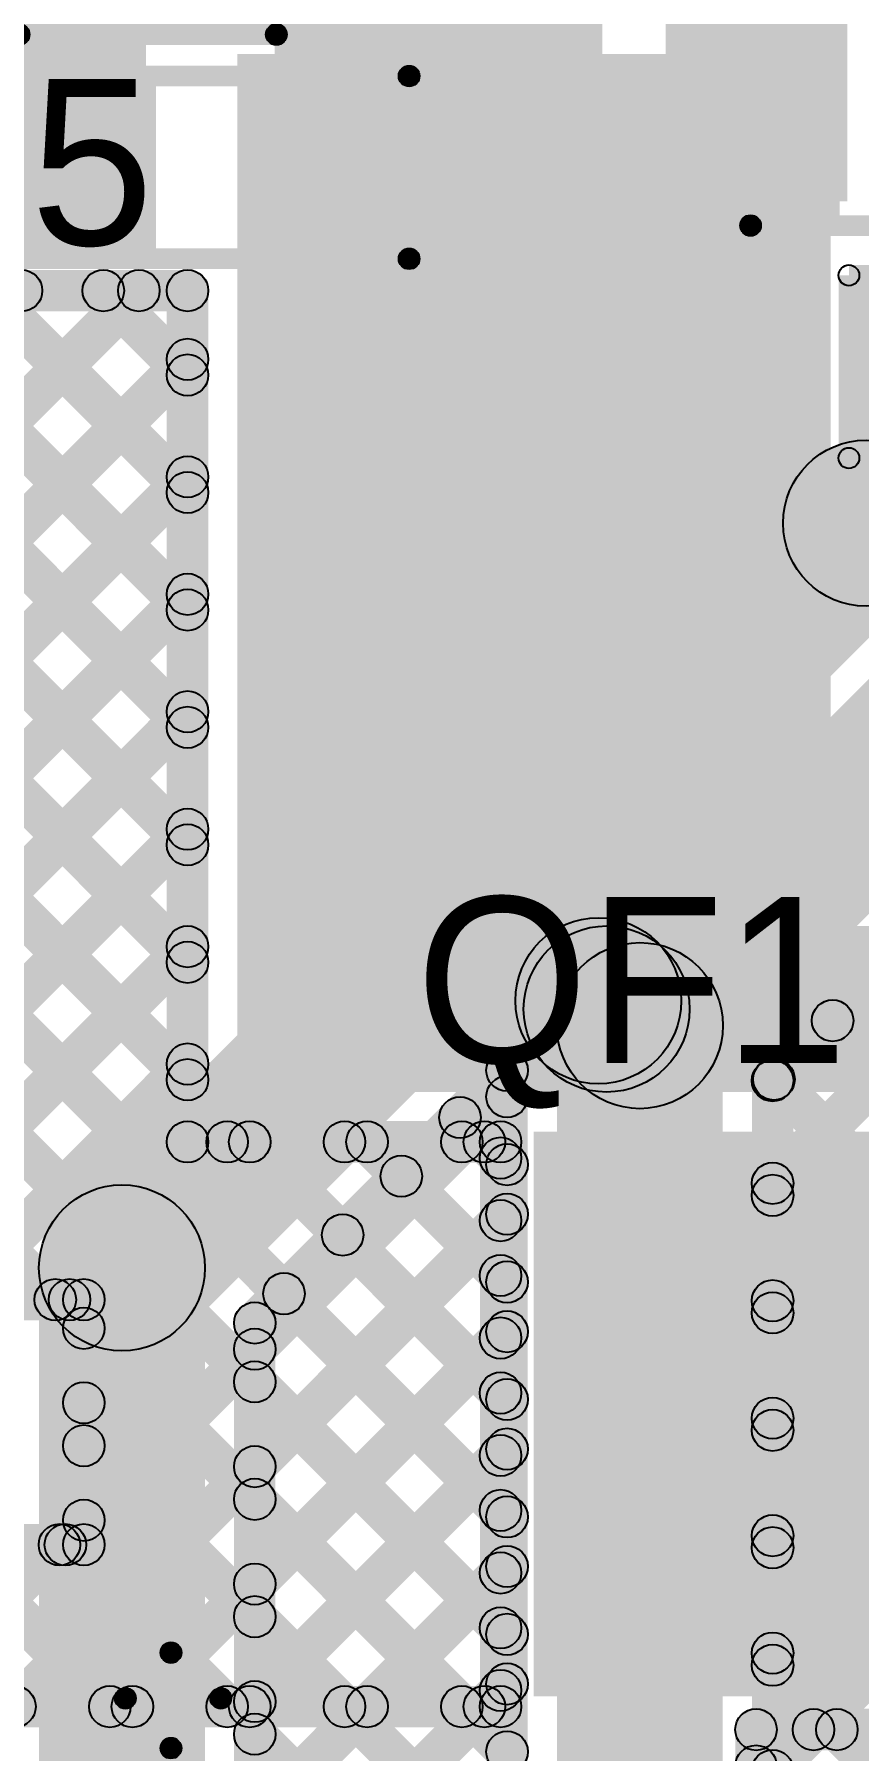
# Model space of a CAD drawing. Header units: millimetres. Extents: x -0.08 to 3.07, y -0.08 to 2.73.
# Drawn here: x 0.7891 to 0.9878, y 0.7334 to 1.1467 of the extents above; entities that cross this region are included whole.
import ezdxf

# ---------------------------------------------------------------- set-up
doc = ezdxf.new("R2010")
doc.units = ezdxf.units.MM
doc.header["$MEASUREMENT"] = 0
for name, color, linetype in [('BottomLayer', 5, 'Continuous'), ('BottomPaste', 16, 'Continuous'), ('BottomSolder', 6, 'Continuous'), ('TopLayer', 1, 'Continuous'), ('TopOverlay', 2, 'Continuous'), ('TopPaste', 8, 'Continuous'), ('TopSolder', 216, 'Continuous'), ('ViaHoleLayer', 16, 'Continuous')]:
    doc.layers.add(name, color=color, linetype=linetype)

# ---------------------------------------------------------------- blocks, each defined once
blk = doc.blocks.new('NZT660A_36')
at = {"layer": 'TopLayer'}
blk.add_hatch(color=1, dxfattribs=at).paths.add_polyline_path([(-0.06398, 0.15748), (0.06398, 0.15748), (0.06398, 0.08268), (-0.06398, 0.08268)])
at = {"layer": 'TopPaste'}
blk.add_hatch(color=8, dxfattribs=at).paths.add_polyline_path([(-0.06398, 0.15748), (0.06398, 0.15748), (0.06398, 0.08268), (-0.06398, 0.08268)])
at = {"layer": 'TopSolder'}
blk.add_hatch(color=216, dxfattribs=at).paths.add_polyline_path([(-0.06798, 0.16148), (0.06798, 0.16148), (0.06798, 0.07868), (-0.06798, 0.07868)])
blk = doc.blocks.new('R__0402_44')
at = {"layer": 'TopLayer'}
for points in [[(-0.0275, -0.0125), (-0.0275, 0.0125), (-0.0095, 0.0125), (-0.0095, -0.0125)], [(0.0095, -0.0125), (0.0095, 0.0125), (0.0275, 0.0125), (0.0275, -0.0125)]]:
    blk.add_hatch(color=1, dxfattribs=at).paths.add_polyline_path(points)
at = {"layer": 'TopOverlay'}
h = blk.add_hatch(color=2, dxfattribs=at)
edge = h.paths.add_edge_path()
edge.add_arc((-0.031, 0.016), 0.0025, 0, 360)
h = blk.add_hatch(color=2, dxfattribs=at)
edge = h.paths.add_edge_path()
edge.add_arc((-0.031, 0.016), 0.0025, 0, 360)
for points in [[(0.031, 0.0185), (0.031, 0.0135), (-0.031, 0.0135), (-0.031, 0.0185)], [(-0.0335, 0.016), (-0.0285, 0.016), (-0.0285, -0.016), (-0.0335, -0.016)], [(0.0285, 0.016), (0.0335, 0.016), (0.0335, -0.016), (0.0285, -0.016)], [(0.031, -0.0135), (0.031, -0.0185), (-0.031, -0.0185), (-0.031, -0.0135)], [(0.032, -0.01694), (0.032, -0.01706), (-0.032, -0.01706), (-0.032, -0.01694)]]:
    blk.add_hatch(color=2, dxfattribs=at).paths.add_polyline_path(points)
h = blk.add_hatch(color=2, dxfattribs=at)
edge = h.paths.add_edge_path()
edge.add_arc((0.031, 0.016), 0.0025, 0, 360)
h = blk.add_hatch(color=2, dxfattribs=at)
edge = h.paths.add_edge_path()
edge.add_arc((0.031, 0.016), 0.0025, 0, 360)
h = blk.add_hatch(color=2, dxfattribs=at)
edge = h.paths.add_edge_path()
edge.add_arc((-0.031, -0.016), 0.0025, 0, 360)
h = blk.add_hatch(color=2, dxfattribs=at)
edge = h.paths.add_edge_path()
edge.add_arc((-0.031, -0.016), 0.0025, 0, 360)
h = blk.add_hatch(color=2, dxfattribs=at)
edge = h.paths.add_edge_path()
edge.add_arc((0.031, -0.016), 0.0025, 0, 360)
h = blk.add_hatch(color=2, dxfattribs=at)
edge = h.paths.add_edge_path()
edge.add_arc((0.031, -0.016), 0.0025, 0, 360)
h = blk.add_hatch(color=2, dxfattribs=at)
edge = h.paths.add_edge_path()
edge.add_arc((-0.032, -0.017), 0.0000635, 0, 360)
h = blk.add_hatch(color=2, dxfattribs=at)
edge = h.paths.add_edge_path()
edge.add_arc((0.032, -0.017), 0.0000635, 0, 360)
at = {"layer": 'TopPaste'}
for points in [[(-0.0275, -0.0125), (-0.0275, 0.0125), (-0.0095, 0.0125), (-0.0095, -0.0125)], [(0.0095, -0.0125), (0.0095, 0.0125), (0.0275, 0.0125), (0.0275, -0.0125)]]:
    blk.add_hatch(color=8, dxfattribs=at).paths.add_polyline_path(points)
at = {"layer": 'TopSolder'}
for points in [[(-0.0315, -0.0165), (-0.0315, 0.0165), (-0.0055, 0.0165), (-0.0055, -0.0165)], [(0.0055, -0.0165), (0.0055, 0.0165), (0.0315, 0.0165), (0.0315, -0.0165)]]:
    blk.add_hatch(color=216, dxfattribs=at).paths.add_polyline_path(points)
at = {"layer": 'TopOverlay'}
for centre, radius in [((-0.031, 0.016), 0.0025), ((-0.031, 0.016), 0.0025), ((0.031, 0.016), 0.0025), ((0.031, 0.016), 0.0025), ((-0.031, -0.016), 0.0025), ((-0.031, -0.016), 0.0025), ((0.031, -0.016), 0.0025), ((0.031, -0.016), 0.0025), ((-0.032, -0.017), 0.0000635), ((0.032, -0.017), 0.0000635)]:
    blk.add_circle(centre, radius, dxfattribs=at)
blk = doc.blocks.new('LM393DT_60')
at = {"layer": 'TopLayer'}
blk.add_hatch(color=1, dxfattribs=at).paths.add_polyline_path([(0.13681, 0.08681), (0.13681, 0.06319), (0.07579, 0.06319), (0.07579, 0.08681)])
at = {"layer": 'TopOverlay'}
blk.add_hatch(color=2, dxfattribs=at).paths.add_polyline_path([(0.08, 0.1015), (0.08, 0.0965), (-0.075, 0.0965), (-0.075, 0.1015)])
h = blk.add_hatch(color=2, dxfattribs=at)
edge = h.paths.add_edge_path()
edge.add_arc((0.08, 0.099), 0.0025, 0, 360)
at = {"layer": 'TopPaste'}
blk.add_hatch(color=8, dxfattribs=at).paths.add_polyline_path([(0.13681, 0.08681), (0.13681, 0.06319), (0.07579, 0.06319), (0.07579, 0.08681)])
at = {"layer": 'TopSolder'}
blk.add_hatch(color=216, dxfattribs=at).paths.add_polyline_path([(0.14081, 0.09081), (0.14081, 0.05919), (0.07179, 0.05919), (0.07179, 0.09081)])
at = {"layer": 'TopOverlay'}
blk.add_circle((0.08, 0.099), 0.0025, dxfattribs=at)
blk = doc.blocks.new('S______B______B_65')
at = {"layer": 'BottomLayer'}
for points in [[(-0.015, 0.0175), (-0.015, -0.0175), (-0.045, -0.0175), (-0.045, 0.0175)], [(0.045, 0.0175), (0.045, -0.0175), (0.015, -0.0175), (0.015, 0.0175)]]:
    blk.add_hatch(color=5, dxfattribs=at).paths.add_polyline_path(points)
at = {"layer": 'BottomPaste'}
for points in [[(-0.015, 0.0175), (-0.015, -0.0175), (-0.045, -0.0175), (-0.045, 0.0175)], [(0.045, 0.0175), (0.045, -0.0175), (0.015, -0.0175), (0.015, 0.0175)]]:
    blk.add_hatch(color=16, dxfattribs=at).paths.add_polyline_path(points)
at = {"layer": 'BottomSolder'}
for points in [[(-0.011, 0.0215), (-0.011, -0.0215), (-0.049, -0.0215), (-0.049, 0.0215)], [(0.049, 0.0215), (0.049, -0.0215), (0.011, -0.0215), (0.011, 0.0215)]]:
    blk.add_hatch(color=6, dxfattribs=at).paths.add_polyline_path(points)
blk = doc.blocks.new('S______B______69')
at = {"layer": 'TopLayer'}
for points in [[(-0.045, -0.0175), (-0.045, 0.0175), (-0.015, 0.0175), (-0.015, -0.0175)], [(0.015, -0.0175), (0.015, 0.0175), (0.045, 0.0175), (0.045, -0.0175)]]:
    blk.add_hatch(color=1, dxfattribs=at).paths.add_polyline_path(points)
at = {"layer": 'TopOverlay'}
h = blk.add_hatch(color=2, dxfattribs=at)
edge = h.paths.add_edge_path()
edge.add_arc((-0.05, 0.022), 0.0025, 0, 360)
h = blk.add_hatch(color=2, dxfattribs=at)
edge = h.paths.add_edge_path()
edge.add_arc((-0.05, 0.022), 0.0025, 0, 360)
for points in [[(-0.0475, -0.022), (-0.0525, -0.022), (-0.0525, 0.022), (-0.0475, 0.022)], [(-0.05, 0.0195), (-0.05, 0.0245), (0.05, 0.0245), (0.05, 0.0195)], [(0.0525, -0.022), (0.0475, -0.022), (0.0475, 0.022), (0.0525, 0.022)], [(-0.05, -0.0245), (-0.05, -0.0195), (0.05, -0.0195), (0.05, -0.0245)]]:
    blk.add_hatch(color=2, dxfattribs=at).paths.add_polyline_path(points)
h = blk.add_hatch(color=2, dxfattribs=at)
edge = h.paths.add_edge_path()
edge.add_arc((0.05, 0.022), 0.0025, 0, 360)
h = blk.add_hatch(color=2, dxfattribs=at)
edge = h.paths.add_edge_path()
edge.add_arc((0.05, 0.022), 0.0025, 0, 360)
h = blk.add_hatch(color=2, dxfattribs=at)
edge = h.paths.add_edge_path()
edge.add_arc((-0.05, -0.022), 0.0025, 0, 360)
h = blk.add_hatch(color=2, dxfattribs=at)
edge = h.paths.add_edge_path()
edge.add_arc((-0.05, -0.022), 0.0025, 0, 360)
h = blk.add_hatch(color=2, dxfattribs=at)
edge = h.paths.add_edge_path()
edge.add_arc((0.05, -0.022), 0.0025, 0, 360)
h = blk.add_hatch(color=2, dxfattribs=at)
edge = h.paths.add_edge_path()
edge.add_arc((0.05, -0.022), 0.0025, 0, 360)
at = {"layer": 'TopPaste'}
for points in [[(-0.045, -0.0175), (-0.045, 0.0175), (-0.015, 0.0175), (-0.015, -0.0175)], [(0.015, -0.0175), (0.015, 0.0175), (0.045, 0.0175), (0.045, -0.0175)]]:
    blk.add_hatch(color=8, dxfattribs=at).paths.add_polyline_path(points)
at = {"layer": 'TopSolder'}
for points in [[(-0.049, -0.0215), (-0.049, 0.0215), (-0.011, 0.0215), (-0.011, -0.0215)], [(0.011, -0.0215), (0.011, 0.0215), (0.049, 0.0215), (0.049, -0.0215)]]:
    blk.add_hatch(color=216, dxfattribs=at).paths.add_polyline_path(points)
at = {"layer": 'TopOverlay'}
for centre in [(-0.05, 0.022), (-0.05, 0.022), (0.05, 0.022), (0.05, 0.022), (-0.05, -0.022), (-0.05, -0.022), (0.05, -0.022), (0.05, -0.022)]:
    blk.add_circle(centre, 0.0025, dxfattribs=at)
blk = doc.blocks.new('S______B______71')
at = {"layer": 'TopLayer'}
for points in [[(-0.045, -0.0175), (-0.045, 0.0175), (-0.015, 0.0175), (-0.015, -0.0175)], [(0.015, -0.0175), (0.015, 0.0175), (0.045, 0.0175), (0.045, -0.0175)]]:
    blk.add_hatch(color=1, dxfattribs=at).paths.add_polyline_path(points)
at = {"layer": 'TopOverlay'}
h = blk.add_hatch(color=2, dxfattribs=at)
edge = h.paths.add_edge_path()
edge.add_arc((-0.05, 0.022), 0.0025, 0, 360)
h = blk.add_hatch(color=2, dxfattribs=at)
edge = h.paths.add_edge_path()
edge.add_arc((-0.05, 0.022), 0.0025, 0, 360)
for points in [[(-0.0525, 0.022), (-0.0475, 0.022), (-0.0475, -0.022), (-0.0525, -0.022)], [(0.05, 0.0245), (0.05, 0.0195), (-0.05, 0.0195), (-0.05, 0.0245)], [(0.0475, 0.022), (0.0525, 0.022), (0.0525, -0.022), (0.0475, -0.022)], [(0.05, -0.0195), (0.05, -0.0245), (-0.05, -0.0245), (-0.05, -0.0195)]]:
    blk.add_hatch(color=2, dxfattribs=at).paths.add_polyline_path(points)
h = blk.add_hatch(color=2, dxfattribs=at)
edge = h.paths.add_edge_path()
edge.add_arc((0.05, 0.022), 0.0025, 0, 360)
h = blk.add_hatch(color=2, dxfattribs=at)
edge = h.paths.add_edge_path()
edge.add_arc((0.05, 0.022), 0.0025, 0, 360)
h = blk.add_hatch(color=2, dxfattribs=at)
edge = h.paths.add_edge_path()
edge.add_arc((-0.05, -0.022), 0.0025, 0, 360)
h = blk.add_hatch(color=2, dxfattribs=at)
edge = h.paths.add_edge_path()
edge.add_arc((-0.05, -0.022), 0.0025, 0, 360)
h = blk.add_hatch(color=2, dxfattribs=at)
edge = h.paths.add_edge_path()
edge.add_arc((0.05, -0.022), 0.0025, 0, 360)
h = blk.add_hatch(color=2, dxfattribs=at)
edge = h.paths.add_edge_path()
edge.add_arc((0.05, -0.022), 0.0025, 0, 360)
at = {"layer": 'TopPaste'}
for points in [[(-0.045, -0.0175), (-0.045, 0.0175), (-0.015, 0.0175), (-0.015, -0.0175)], [(0.015, -0.0175), (0.015, 0.0175), (0.045, 0.0175), (0.045, -0.0175)]]:
    blk.add_hatch(color=8, dxfattribs=at).paths.add_polyline_path(points)
at = {"layer": 'TopSolder'}
for points in [[(-0.049, -0.0215), (-0.049, 0.0215), (-0.011, 0.0215), (-0.011, -0.0215)], [(0.011, -0.0215), (0.011, 0.0215), (0.049, 0.0215), (0.049, -0.0215)]]:
    blk.add_hatch(color=216, dxfattribs=at).paths.add_polyline_path(points)
at = {"layer": 'TopOverlay'}
for centre in [(-0.05, 0.022), (-0.05, 0.022), (0.05, 0.022), (0.05, 0.022), (-0.05, -0.022), (-0.05, -0.022), (0.05, -0.022), (0.05, -0.022)]:
    blk.add_circle(centre, 0.0025, dxfattribs=at)
blk = doc.blocks.new('TCP1A105M8R_109')
at = {"layer": 'TopLayer'}
for points in [[(-0.06, 0.03), (-0.02, 0.03), (-0.02, -0.03), (-0.06, -0.03)], [(0.02, 0.03), (0.06, 0.03), (0.06, -0.03), (0.02, -0.03)]]:
    blk.add_hatch(color=1, dxfattribs=at).paths.add_polyline_path(points)
at = {"layer": 'TopOverlay'}
h = blk.add_hatch(color=2, dxfattribs=at)
edge = h.paths.add_edge_path()
edge.add_arc((-0.066, 0.036), 0.0025, 0, 360)
h = blk.add_hatch(color=2, dxfattribs=at)
edge = h.paths.add_edge_path()
edge.add_arc((-0.066, 0.036), 0.0025, 0, 360)
for points in [[(-0.024, 0.0385), (-0.024, 0.0335), (-0.066, 0.0335), (-0.066, 0.0385)], [(0.066, 0.0385), (0.066, 0.0335), (0.024, 0.0335), (0.024, 0.0385)], [(-0.0635, -0.036), (-0.0685, -0.036), (-0.0685, 0.036), (-0.0635, 0.036)], [(0.0685, -0.036), (0.0635, -0.036), (0.0635, 0.036), (0.0685, 0.036)], [(-0.0825, -0.008), (-0.0875, -0.008), (-0.0875, 0.015), (-0.0825, 0.015)], [(-0.073, 0.0055), (-0.073, 0.0005), (-0.096, 0.0005), (-0.096, 0.0055)], [(-0.024, -0.0335), (-0.024, -0.0385), (-0.066, -0.0385), (-0.066, -0.0335)], [(0.066, -0.0335), (0.066, -0.0385), (0.024, -0.0385), (0.024, -0.0335)]]:
    blk.add_hatch(color=2, dxfattribs=at).paths.add_polyline_path(points)
h = blk.add_hatch(color=2, dxfattribs=at)
edge = h.paths.add_edge_path()
edge.add_arc((-0.024, 0.036), 0.0025, 0, 360)
h = blk.add_hatch(color=2, dxfattribs=at)
edge = h.paths.add_edge_path()
edge.add_arc((0.024, 0.036), 0.0025, 0, 360)
h = blk.add_hatch(color=2, dxfattribs=at)
edge = h.paths.add_edge_path()
edge.add_arc((0.066, 0.036), 0.0025, 0, 360)
h = blk.add_hatch(color=2, dxfattribs=at)
edge = h.paths.add_edge_path()
edge.add_arc((0.066, 0.036), 0.0025, 0, 360)
h = blk.add_hatch(color=2, dxfattribs=at)
edge = h.paths.add_edge_path()
edge.add_arc((-0.085, 0.015), 0.0025, 0, 360)
h = blk.add_hatch(color=2, dxfattribs=at)
edge = h.paths.add_edge_path()
edge.add_arc((-0.096, 0.003), 0.0025, 0, 360)
h = blk.add_hatch(color=2, dxfattribs=at)
edge = h.paths.add_edge_path()
edge.add_arc((-0.073, 0.003), 0.0025, 0, 360)
h = blk.add_hatch(color=2, dxfattribs=at)
edge = h.paths.add_edge_path()
edge.add_arc((-0.085, -0.008), 0.0025, 0, 360)
h = blk.add_hatch(color=2, dxfattribs=at)
edge = h.paths.add_edge_path()
edge.add_arc((-0.066, -0.036), 0.0025, 0, 360)
h = blk.add_hatch(color=2, dxfattribs=at)
edge = h.paths.add_edge_path()
edge.add_arc((-0.066, -0.036), 0.0025, 0, 360)
h = blk.add_hatch(color=2, dxfattribs=at)
edge = h.paths.add_edge_path()
edge.add_arc((-0.024, -0.036), 0.0025, 0, 360)
h = blk.add_hatch(color=2, dxfattribs=at)
edge = h.paths.add_edge_path()
edge.add_arc((0.024, -0.036), 0.0025, 0, 360)
h = blk.add_hatch(color=2, dxfattribs=at)
edge = h.paths.add_edge_path()
edge.add_arc((0.066, -0.036), 0.0025, 0, 360)
h = blk.add_hatch(color=2, dxfattribs=at)
edge = h.paths.add_edge_path()
edge.add_arc((0.066, -0.036), 0.0025, 0, 360)
at = {"layer": 'TopPaste'}
for points in [[(-0.06, 0.03), (-0.02, 0.03), (-0.02, -0.03), (-0.06, -0.03)], [(0.02, 0.03), (0.06, 0.03), (0.06, -0.03), (0.02, -0.03)]]:
    blk.add_hatch(color=8, dxfattribs=at).paths.add_polyline_path(points)
at = {"layer": 'TopSolder'}
for points in [[(-0.064, 0.034), (-0.016, 0.034), (-0.016, -0.034), (-0.064, -0.034)], [(0.016, 0.034), (0.064, 0.034), (0.064, -0.034), (0.016, -0.034)]]:
    blk.add_hatch(color=216, dxfattribs=at).paths.add_polyline_path(points)
at = {"layer": 'TopOverlay'}
for centre in [(-0.066, 0.036), (-0.066, 0.036), (-0.024, 0.036), (0.024, 0.036), (0.066, 0.036), (0.066, 0.036), (-0.085, 0.015), (-0.096, 0.003), (-0.073, 0.003), (-0.085, -0.008), (-0.066, -0.036), (-0.066, -0.036), (-0.024, -0.036), (0.024, -0.036), (0.066, -0.036), (0.066, -0.036)]:
    blk.add_circle(centre, 0.0025, dxfattribs=at)

msp = doc.modelspace()

# ---------------------------------------------------------------- hatches: boundary and pattern name
at = {"layer": 'BottomLayer'}
for points in [[(0.847, 1.05), (0.926, 1.05), (0.926, 1.238), (0.847, 1.238)], [(0.9412, 1.102), (0.9832, 1.102), (0.9832, 1.195), (0.9412, 1.195)], [(0.82433, 0.83551), (0.79605, 0.8638), (0.97539, 1.04314), (1.00367, 1.01486)], [(0.94914, 0.89386), (0.92086, 0.92214), (0.99486, 0.99614), (1.02314, 0.96786)], [(0.97054, 0.86649), (0.96346, 0.87357), (1.04343, 0.95354), (1.05051, 0.94646)], [(0.97054, 0.83821), (0.96346, 0.84528), (1.07172, 0.95354), (1.07879, 0.94646)], [(0.97054, 0.89121), (0.96346, 0.89828), (1.01872, 0.95354), (1.02579, 0.94646)], [(0.97054, 0.72507), (0.96346, 0.73214), (1.18486, 0.95354), (1.19193, 0.94646)], [(0.97054, 0.78164), (0.96346, 0.78871), (1.12829, 0.95354), (1.13536, 0.94646)], [(0.97054, 0.80993), (0.96346, 0.817), (1.1, 0.95354), (1.10707, 0.94646)], [(0.97054, 0.75336), (0.96346, 0.76043), (1.15657, 0.95354), (1.16364, 0.94646)], [(0.97793, 0.90568), (0.985, 0.91275), (1.22321, 0.67454), (1.21614, 0.66746)], [(0.955, 0.703), (0.915, 0.703), (0.915, 0.908), (0.955, 0.908)], [(0.84572, 0.83287), (0.83865, 0.83994), (0.89946, 0.90075), (0.90654, 0.89368)], [(0.908, 0.703), (0.898, 0.703), (0.898, 0.89721), (0.908, 0.89721)], [(0.96379, 0.89153), (0.97086, 0.89861), (1.19493, 0.67454), (1.18786, 0.66746)], [(0.84572, 0.82654), (0.83865, 0.83361), (0.89946, 0.89442), (0.90654, 0.88735)], [(0.972, 0.703), (0.962, 0.703), (0.962, 0.89475), (0.972, 0.89475)], [(0.88813, 0.88234), (0.8952, 0.88941), (0.90654, 0.87808), (0.89946, 0.87101)], [(0.87399, 0.8682), (0.88106, 0.87527), (0.90654, 0.84979), (0.89946, 0.84272)], [(0.96346, 0.86357), (0.97054, 0.87065), (1.16665, 0.67454), (1.15957, 0.66746)], [(0.84572, 0.79825), (0.83865, 0.80532), (0.89946, 0.86613), (0.90654, 0.85906)], [(0.85984, 0.85406), (0.86692, 0.86113), (0.90654, 0.82151), (0.89946, 0.81444)], [(0.83019, 0.60163), (0.79019, 0.60163), (0.79019, 0.84966), (0.83019, 0.84966)], [(0.8457, 0.83992), (0.85277, 0.84699), (0.90654, 0.79322), (0.89946, 0.78615)], [(0.96346, 0.83529), (0.97054, 0.84236), (1.13836, 0.67454), (1.13129, 0.66746)], [(0.84719, 0.72582), (0.83719, 0.72582), (0.83719, 0.8364), (0.84719, 0.8364)], [(0.84572, 0.76997), (0.83865, 0.77704), (0.89946, 0.83785), (0.90654, 0.83078)], [(0.83865, 0.81868), (0.84572, 0.82575), (0.90654, 0.76494), (0.89946, 0.75787)], [(0.96346, 0.80701), (0.97054, 0.81408), (1.11008, 0.67454), (1.10301, 0.66746)], [(0.84572, 0.74168), (0.83865, 0.74875), (0.89946, 0.80957), (0.90654, 0.80249)], [(0.83865, 0.7904), (0.84572, 0.79747), (0.90654, 0.73666), (0.89946, 0.72958)], [(0.96346, 0.77872), (0.97054, 0.78579), (1.08179, 0.67454), (1.07472, 0.66746)], [(0.85542, 0.7231), (0.84835, 0.73017), (0.89946, 0.78128), (0.90654, 0.77421)], [(0.83865, 0.76211), (0.84572, 0.76918), (0.90654, 0.70837), (0.89946, 0.7013)], [(0.96346, 0.75044), (0.97054, 0.75751), (1.05351, 0.67454), (1.04644, 0.66746)], [(0.87271, 0.7121), (0.86564, 0.71918), (0.89946, 0.753), (0.90654, 0.74593)], [(0.83865, 0.73383), (0.84572, 0.7409), (0.85663, 0.72999), (0.84956, 0.72292)]]:
    msp.add_hatch(color=5, dxfattribs=at).paths.add_polyline_path(points)
h = msp.add_hatch(color=5, dxfattribs=at)
edge = h.paths.add_edge_path()
edge.add_arc((0.87, 1.091), 0.01181, 0, 360)
h = msp.add_hatch(color=5, dxfattribs=at)
edge = h.paths.add_edge_path()
edge.add_arc((0.898, 1.091), 0.01181, 0, 360)
h = msp.add_hatch(color=5, dxfattribs=at)
edge = h.paths.add_edge_path()
edge.add_arc((0.98953, 1.029), 0.02, 0, 360)
h = msp.add_hatch(color=5, dxfattribs=at)
edge = h.paths.add_edge_path()
edge.add_arc((0.98953, 1.029), 0.02, 0, 360)
h = msp.add_hatch(color=5, dxfattribs=at)
edge = h.paths.add_edge_path()
edge.add_arc((0.935, 0.908), 0.02, 0, 360)
h = msp.add_hatch(color=5, dxfattribs=at)
edge = h.paths.add_edge_path()
edge.add_arc((0.935, 0.908), 0.02, 0, 360)
h = msp.add_hatch(color=5, dxfattribs=at)
edge = h.paths.add_edge_path()
edge.add_arc((0.98147, 0.90921), 0.005, 0, 360)
h = msp.add_hatch(color=5, dxfattribs=at)
edge = h.paths.add_edge_path()
edge.add_arc((0.903, 0.89721), 0.005, 0, 360)
h = msp.add_hatch(color=5, dxfattribs=at)
edge = h.paths.add_edge_path()
edge.add_arc((0.903, 0.89721), 0.005, 0, 360)
h = msp.add_hatch(color=5, dxfattribs=at)
edge = h.paths.add_edge_path()
edge.add_arc((0.967, 0.89475), 0.005, 0, 360)
h = msp.add_hatch(color=5, dxfattribs=at)
edge = h.paths.add_edge_path()
edge.add_arc((0.967, 0.89475), 0.005, 0, 360)
h = msp.add_hatch(color=5, dxfattribs=at)
edge = h.paths.add_edge_path()
edge.add_arc((0.96732, 0.89507), 0.005, 0, 360)
h = msp.add_hatch(color=5, dxfattribs=at)
edge = h.paths.add_edge_path()
edge.add_arc((0.903, 0.89088), 0.005, 0, 360)
h = msp.add_hatch(color=5, dxfattribs=at)
edge = h.paths.add_edge_path()
edge.add_arc((0.89166, 0.88588), 0.005, 0, 360)
h = msp.add_hatch(color=5, dxfattribs=at)
edge = h.paths.add_edge_path()
edge.add_arc((0.87752, 0.87174), 0.005, 0, 360)
h = msp.add_hatch(color=5, dxfattribs=at)
edge = h.paths.add_edge_path()
edge.add_arc((0.903, 0.87454), 0.005, 0, 360)
h = msp.add_hatch(color=5, dxfattribs=at)
edge = h.paths.add_edge_path()
edge.add_arc((0.967, 0.87003), 0.005, 0, 360)
h = msp.add_hatch(color=5, dxfattribs=at)
edge = h.paths.add_edge_path()
edge.add_arc((0.81019, 0.84966), 0.02, 0, 360)
h = msp.add_hatch(color=5, dxfattribs=at)
edge = h.paths.add_edge_path()
edge.add_arc((0.81019, 0.84966), 0.02, 0, 360)
h = msp.add_hatch(color=5, dxfattribs=at)
edge = h.paths.add_edge_path()
edge.add_arc((0.967, 0.86711), 0.005, 0, 360)
h = msp.add_hatch(color=5, dxfattribs=at)
edge = h.paths.add_edge_path()
edge.add_arc((0.903, 0.8626), 0.005, 0, 360)
h = msp.add_hatch(color=5, dxfattribs=at)
edge = h.paths.add_edge_path()
edge.add_arc((0.86338, 0.85759), 0.005, 0, 360)
h = msp.add_hatch(color=5, dxfattribs=at)
edge = h.paths.add_edge_path()
edge.add_arc((0.84924, 0.84345), 0.005, 0, 360)
h = msp.add_hatch(color=5, dxfattribs=at)
edge = h.paths.add_edge_path()
edge.add_arc((0.903, 0.84626), 0.005, 0, 360)
h = msp.add_hatch(color=5, dxfattribs=at)
edge = h.paths.add_edge_path()
edge.add_arc((0.967, 0.84175), 0.005, 0, 360)
h = msp.add_hatch(color=5, dxfattribs=at)
edge = h.paths.add_edge_path()
edge.add_arc((0.967, 0.83883), 0.005, 0, 360)
h = msp.add_hatch(color=5, dxfattribs=at)
edge = h.paths.add_edge_path()
edge.add_arc((0.84219, 0.8364), 0.005, 0, 360)
h = msp.add_hatch(color=5, dxfattribs=at)
edge = h.paths.add_edge_path()
edge.add_arc((0.84219, 0.8364), 0.005, 0, 360)
h = msp.add_hatch(color=5, dxfattribs=at)
edge = h.paths.add_edge_path()
edge.add_arc((0.903, 0.83431), 0.005, 0, 360)
h = msp.add_hatch(color=5, dxfattribs=at)
edge = h.paths.add_edge_path()
edge.add_arc((0.84219, 0.83007), 0.005, 0, 360)
h = msp.add_hatch(color=5, dxfattribs=at)
edge = h.paths.add_edge_path()
edge.add_arc((0.84219, 0.82222), 0.005, 0, 360)
h = msp.add_hatch(color=5, dxfattribs=at)
edge = h.paths.add_edge_path()
edge.add_arc((0.903, 0.81797), 0.005, 0, 360)
h = msp.add_hatch(color=5, dxfattribs=at)
edge = h.paths.add_edge_path()
edge.add_arc((0.967, 0.81346), 0.005, 0, 360)
h = msp.add_hatch(color=5, dxfattribs=at)
edge = h.paths.add_edge_path()
edge.add_arc((0.967, 0.81054), 0.005, 0, 360)
h = msp.add_hatch(color=5, dxfattribs=at)
edge = h.paths.add_edge_path()
edge.add_arc((0.903, 0.80603), 0.005, 0, 360)
h = msp.add_hatch(color=5, dxfattribs=at)
edge = h.paths.add_edge_path()
edge.add_arc((0.84219, 0.80179), 0.005, 0, 360)
h = msp.add_hatch(color=5, dxfattribs=at)
edge = h.paths.add_edge_path()
edge.add_arc((0.84219, 0.79393), 0.005, 0, 360)
h = msp.add_hatch(color=5, dxfattribs=at)
edge = h.paths.add_edge_path()
edge.add_arc((0.903, 0.78969), 0.005, 0, 360)
h = msp.add_hatch(color=5, dxfattribs=at)
edge = h.paths.add_edge_path()
edge.add_arc((0.967, 0.78518), 0.005, 0, 360)
h = msp.add_hatch(color=5, dxfattribs=at)
edge = h.paths.add_edge_path()
edge.add_arc((0.967, 0.78226), 0.005, 0, 360)
h = msp.add_hatch(color=5, dxfattribs=at)
edge = h.paths.add_edge_path()
edge.add_arc((0.903, 0.77775), 0.005, 0, 360)
h = msp.add_hatch(color=5, dxfattribs=at)
edge = h.paths.add_edge_path()
edge.add_arc((0.84219, 0.7735), 0.005, 0, 360)
h = msp.add_hatch(color=5, dxfattribs=at)
edge = h.paths.add_edge_path()
edge.add_arc((0.84219, 0.76565), 0.005, 0, 360)
h = msp.add_hatch(color=5, dxfattribs=at)
edge = h.paths.add_edge_path()
edge.add_arc((0.903, 0.7614), 0.005, 0, 360)
h = msp.add_hatch(color=5, dxfattribs=at)
edge = h.paths.add_edge_path()
edge.add_arc((0.967, 0.75689), 0.005, 0, 360)
h = msp.add_hatch(color=5, dxfattribs=at)
edge = h.paths.add_edge_path()
edge.add_arc((0.967, 0.75397), 0.005, 0, 360)
h = msp.add_hatch(color=5, dxfattribs=at)
edge = h.paths.add_edge_path()
edge.add_arc((0.903, 0.74946), 0.005, 0, 360)
h = msp.add_hatch(color=5, dxfattribs=at)
edge = h.paths.add_edge_path()
edge.add_arc((0.84219, 0.74522), 0.005, 0, 360)
h = msp.add_hatch(color=5, dxfattribs=at)
edge = h.paths.add_edge_path()
edge.add_arc((0.84219, 0.73736), 0.005, 0, 360)
h = msp.add_hatch(color=5, dxfattribs=at)
edge = h.paths.add_edge_path()
edge.add_arc((0.903, 0.73312), 0.005, 0, 360)
h = msp.add_hatch(color=5, dxfattribs=at)
edge = h.paths.add_edge_path()
edge.add_arc((0.967, 0.72861), 0.005, 0, 360)
at = {"layer": 'TopLayer'}
for points in [[(0.776, 1.097), (0.816, 1.097), (0.816, 1.178), (0.776, 1.178)], [(0.838, 0.892), (0.981, 0.892), (0.981, 1.142), (0.838, 1.142)], [(0.69668, 1.13036), (0.70375, 1.13743), (0.82954, 1.01165), (0.82246, 1.00457)], [(0.69668, 1.10208), (0.70375, 1.10915), (0.82954, 0.98336), (0.82246, 0.97629)], [(0.70375, 0.9674), (0.69668, 0.97447), (0.81074, 1.08854), (0.81781, 1.08146)], [(0.70375, 0.99569), (0.69668, 1.00276), (0.78245, 1.08854), (0.78953, 1.08146)], [(0.764, 1.08), (0.764, 1.09), (0.826, 1.09), (0.826, 1.08)], [(0.77386, 1.08146), (0.78093, 1.08854), (0.82954, 1.03993), (0.82246, 1.03286)], [(0.80214, 1.08146), (0.80921, 1.08854), (0.82954, 1.06821), (0.82246, 1.06114)], [(0.831, 0.88), (0.821, 0.88), (0.821, 1.085), (0.831, 1.085)], [(0.69668, 1.07379), (0.70375, 1.08086), (0.82954, 0.95508), (0.82246, 0.94801)], [(0.70375, 0.93912), (0.69668, 0.94619), (0.82246, 1.07198), (0.82954, 1.06491)], [(0.69668, 1.04551), (0.70375, 1.05258), (0.82954, 0.92679), (0.82246, 0.91972)], [(0.59161, 0.7987), (0.58454, 0.80577), (0.82246, 1.04369), (0.82954, 1.03662)], [(0.69668, 1.01722), (0.70375, 1.0243), (0.82954, 0.89851), (0.82246, 0.89144)], [(0.60576, 0.78456), (0.59869, 0.79163), (0.82246, 1.01541), (0.82954, 1.00834)], [(0.60576, 0.78456), (0.59869, 0.79163), (0.82246, 1.01541), (0.82954, 1.00834)], [(0.69668, 0.98894), (0.70375, 0.99601), (0.90498, 0.79478), (0.89791, 0.78771)], [(0.68795, 0.83846), (0.68088, 0.84554), (0.82246, 0.98712), (0.82954, 0.98005)], [(0.69668, 0.96066), (0.70375, 0.96773), (0.90498, 0.7665), (0.89791, 0.75943)], [(0.71623, 0.83846), (0.70916, 0.84554), (0.82246, 0.95884), (0.82954, 0.95177)], [(0.69655, 0.9325), (0.70362, 0.93957), (0.79766, 0.84554), (0.79058, 0.83846)], [(0.74452, 0.83846), (0.73744, 0.84554), (0.82246, 0.93056), (0.82954, 0.92348)], [(0.927, 0.892), (0.927, 0.932), (1.07257, 0.932), (1.07257, 0.892)], [(0.91086, 0.89986), (0.93914, 0.92814), (0.94114, 0.92614), (0.91286, 0.89786)], [(0.7728, 0.83846), (0.76573, 0.84554), (0.82246, 0.90227), (0.82954, 0.8952)], [(0.826, 0.875), (0.826, 0.885), (0.90144, 0.885), (0.90144, 0.875)], [(0.80108, 0.83846), (0.79401, 0.84554), (0.83201, 0.88354), (0.83908, 0.87646)], [(0.80454, 0.78535), (0.79746, 0.79242), (0.88858, 0.88354), (0.89565, 0.87646)], [(0.80454, 0.81363), (0.79746, 0.8207), (0.8603, 0.88354), (0.86737, 0.87646)], [(0.83744, 0.87646), (0.84451, 0.88354), (0.90498, 0.82307), (0.89791, 0.816)], [(0.86572, 0.87646), (0.87279, 0.88354), (0.90498, 0.85135), (0.89791, 0.84428)], [(0.89401, 0.87646), (0.90108, 0.88354), (0.90498, 0.87964), (0.89791, 0.87256)], [(0.90644, 0.744), (0.89644, 0.744), (0.89644, 0.88), (0.90644, 0.88)], [(0.78794, 0.74046), (0.78087, 0.74754), (0.89791, 0.86458), (0.90498, 0.8575)], [(0.662, 0.837), (0.662, 0.847), (0.801, 0.847), (0.801, 0.837)], [(0.79058, 0.83846), (0.79766, 0.84554), (0.80454, 0.83866), (0.79746, 0.83158)], [(0.806, 0.783), (0.796, 0.783), (0.796, 0.842), (0.806, 0.842)], [(0.79746, 0.83158), (0.80454, 0.83866), (0.89566, 0.74754), (0.88858, 0.74046)], [(0.81622, 0.74046), (0.80915, 0.74754), (0.89791, 0.83629), (0.90498, 0.82922)], [(0.79746, 0.8033), (0.80454, 0.81037), (0.86737, 0.74754), (0.8603, 0.74046)], [(0.84451, 0.74046), (0.83743, 0.74754), (0.89791, 0.80801), (0.90498, 0.80094)], [(0.79865, 0.77946), (0.79158, 0.78654), (0.79746, 0.79242), (0.80454, 0.78535)], [(0.76054, 0.74135), (0.75346, 0.74842), (0.79158, 0.78654), (0.79865, 0.77946)], [(0.757, 0.778), (0.757, 0.788), (0.801, 0.788), (0.801, 0.778)], [(0.76473, 0.77946), (0.7718, 0.78654), (0.8108, 0.74754), (0.80373, 0.74046)], [(0.79302, 0.77946), (0.80009, 0.78654), (0.83909, 0.74754), (0.83202, 0.74046)], [(0.87279, 0.74046), (0.86572, 0.74754), (0.89791, 0.77972), (0.90498, 0.77265)], [(0.757, 0.739), (0.757, 0.749), (0.90144, 0.749), (0.90144, 0.739)], [(0.90107, 0.74046), (0.894, 0.74754), (0.89791, 0.75144), (0.90498, 0.74437)], [(0.96654, 0.72107), (0.95946, 0.72814), (0.97333, 0.74201), (0.9804, 0.73494)], [(0.963, 0.73347), (0.963, 0.74347), (1.00024, 0.74347), (1.00024, 0.73347)], [(0.97896, 0.73494), (0.98604, 0.74201), (1.24549, 0.48255), (1.23842, 0.47548)], [(0.968, 0.671), (0.958, 0.671), (0.958, 0.73847), (0.968, 0.73847)]]:
    msp.add_hatch(color=1, dxfattribs=at).paths.add_polyline_path(points)
h = msp.add_hatch(color=1, dxfattribs=at)
edge = h.paths.add_edge_path()
edge.add_arc((0.87, 1.091), 0.01181, 0, 360)
h = msp.add_hatch(color=1, dxfattribs=at)
edge = h.paths.add_edge_path()
edge.add_arc((0.898, 1.091), 0.01181, 0, 360)
h = msp.add_hatch(color=1, dxfattribs=at)
edge = h.paths.add_edge_path()
edge.add_arc((0.78599, 1.085), 0.005, 0, 360)
h = msp.add_hatch(color=1, dxfattribs=at)
edge = h.paths.add_edge_path()
edge.add_arc((0.80568, 1.085), 0.005, 0, 360)
h = msp.add_hatch(color=1, dxfattribs=at)
edge = h.paths.add_edge_path()
edge.add_arc((0.81427, 1.085), 0.005, 0, 360)
h = msp.add_hatch(color=1, dxfattribs=at)
edge = h.paths.add_edge_path()
edge.add_arc((0.826, 1.085), 0.005, 0, 360)
h = msp.add_hatch(color=1, dxfattribs=at)
edge = h.paths.add_edge_path()
edge.add_arc((0.826, 1.085), 0.005, 0, 360)
h = msp.add_hatch(color=1, dxfattribs=at)
edge = h.paths.add_edge_path()
edge.add_arc((0.826, 1.06844), 0.005, 0, 360)
h = msp.add_hatch(color=1, dxfattribs=at)
edge = h.paths.add_edge_path()
edge.add_arc((0.826, 1.06468), 0.005, 0, 360)
h = msp.add_hatch(color=1, dxfattribs=at)
edge = h.paths.add_edge_path()
edge.add_arc((0.826, 1.04016), 0.005, 0, 360)
h = msp.add_hatch(color=1, dxfattribs=at)
edge = h.paths.add_edge_path()
edge.add_arc((0.826, 1.03639), 0.005, 0, 360)
h = msp.add_hatch(color=1, dxfattribs=at)
edge = h.paths.add_edge_path()
edge.add_arc((0.826, 1.01187), 0.005, 0, 360)
h = msp.add_hatch(color=1, dxfattribs=at)
edge = h.paths.add_edge_path()
edge.add_arc((0.826, 1.01187), 0.005, 0, 360)
h = msp.add_hatch(color=1, dxfattribs=at)
edge = h.paths.add_edge_path()
edge.add_arc((0.826, 1.00811), 0.005, 0, 360)
h = msp.add_hatch(color=1, dxfattribs=at)
edge = h.paths.add_edge_path()
edge.add_arc((0.826, 0.98359), 0.005, 0, 360)
h = msp.add_hatch(color=1, dxfattribs=at)
edge = h.paths.add_edge_path()
edge.add_arc((0.826, 0.97983), 0.005, 0, 360)
h = msp.add_hatch(color=1, dxfattribs=at)
edge = h.paths.add_edge_path()
edge.add_arc((0.826, 0.9553), 0.005, 0, 360)
h = msp.add_hatch(color=1, dxfattribs=at)
edge = h.paths.add_edge_path()
edge.add_arc((0.826, 0.95154), 0.005, 0, 360)
h = msp.add_hatch(color=1, dxfattribs=at)
edge = h.paths.add_edge_path()
edge.add_arc((0.826, 0.92702), 0.005, 0, 360)
h = msp.add_hatch(color=1, dxfattribs=at)
edge = h.paths.add_edge_path()
edge.add_arc((0.925, 0.914), 0.02, 0, 360)
h = msp.add_hatch(color=1, dxfattribs=at)
edge = h.paths.add_edge_path()
edge.add_arc((0.927, 0.912), 0.02, 0, 360)
h = msp.add_hatch(color=1, dxfattribs=at)
edge = h.paths.add_edge_path()
edge.add_arc((0.927, 0.912), 0.02, 0, 360)
h = msp.add_hatch(color=1, dxfattribs=at)
edge = h.paths.add_edge_path()
edge.add_arc((0.826, 0.92326), 0.005, 0, 360)
h = msp.add_hatch(color=1, dxfattribs=at)
edge = h.paths.add_edge_path()
edge.add_arc((0.826, 0.89874), 0.005, 0, 360)
h = msp.add_hatch(color=1, dxfattribs=at)
edge = h.paths.add_edge_path()
edge.add_arc((0.826, 0.89497), 0.005, 0, 360)
h = msp.add_hatch(color=1, dxfattribs=at)
edge = h.paths.add_edge_path()
edge.add_arc((0.826, 0.88), 0.005, 0, 360)
h = msp.add_hatch(color=1, dxfattribs=at)
edge = h.paths.add_edge_path()
edge.add_arc((0.826, 0.88), 0.005, 0, 360)
h = msp.add_hatch(color=1, dxfattribs=at)
edge = h.paths.add_edge_path()
edge.add_arc((0.83555, 0.88), 0.005, 0, 360)
h = msp.add_hatch(color=1, dxfattribs=at)
edge = h.paths.add_edge_path()
edge.add_arc((0.84097, 0.88), 0.005, 0, 360)
h = msp.add_hatch(color=1, dxfattribs=at)
edge = h.paths.add_edge_path()
edge.add_arc((0.86383, 0.88), 0.005, 0, 360)
h = msp.add_hatch(color=1, dxfattribs=at)
edge = h.paths.add_edge_path()
edge.add_arc((0.86926, 0.88), 0.005, 0, 360)
h = msp.add_hatch(color=1, dxfattribs=at)
edge = h.paths.add_edge_path()
edge.add_arc((0.89212, 0.88), 0.005, 0, 360)
h = msp.add_hatch(color=1, dxfattribs=at)
edge = h.paths.add_edge_path()
edge.add_arc((0.89754, 0.88), 0.005, 0, 360)
h = msp.add_hatch(color=1, dxfattribs=at)
edge = h.paths.add_edge_path()
edge.add_arc((0.90144, 0.88), 0.005, 0, 360)
h = msp.add_hatch(color=1, dxfattribs=at)
edge = h.paths.add_edge_path()
edge.add_arc((0.90144, 0.88), 0.005, 0, 360)
h = msp.add_hatch(color=1, dxfattribs=at)
edge = h.paths.add_edge_path()
edge.add_arc((0.90144, 0.8761), 0.005, 0, 360)
h = msp.add_hatch(color=1, dxfattribs=at)
edge = h.paths.add_edge_path()
edge.add_arc((0.90144, 0.86104), 0.005, 0, 360)
h = msp.add_hatch(color=1, dxfattribs=at)
edge = h.paths.add_edge_path()
edge.add_arc((0.90144, 0.84782), 0.005, 0, 360)
h = msp.add_hatch(color=1, dxfattribs=at)
edge = h.paths.add_edge_path()
edge.add_arc((0.79412, 0.842), 0.005, 0, 360)
h = msp.add_hatch(color=1, dxfattribs=at)
edge = h.paths.add_edge_path()
edge.add_arc((0.79412, 0.842), 0.005, 0, 360)
h = msp.add_hatch(color=1, dxfattribs=at)
edge = h.paths.add_edge_path()
edge.add_arc((0.79755, 0.842), 0.005, 0, 360)
h = msp.add_hatch(color=1, dxfattribs=at)
edge = h.paths.add_edge_path()
edge.add_arc((0.801, 0.842), 0.005, 0, 360)
h = msp.add_hatch(color=1, dxfattribs=at)
edge = h.paths.add_edge_path()
edge.add_arc((0.801, 0.842), 0.005, 0, 360)
h = msp.add_hatch(color=1, dxfattribs=at)
edge = h.paths.add_edge_path()
edge.add_arc((0.801, 0.83512), 0.005, 0, 360)
h = msp.add_hatch(color=1, dxfattribs=at)
edge = h.paths.add_edge_path()
edge.add_arc((0.801, 0.83512), 0.005, 0, 360)
h = msp.add_hatch(color=1, dxfattribs=at)
edge = h.paths.add_edge_path()
edge.add_arc((0.90144, 0.83276), 0.005, 0, 360)
h = msp.add_hatch(color=1, dxfattribs=at)
edge = h.paths.add_edge_path()
edge.add_arc((0.90144, 0.81953), 0.005, 0, 360)
h = msp.add_hatch(color=1, dxfattribs=at)
edge = h.paths.add_edge_path()
edge.add_arc((0.801, 0.81717), 0.005, 0, 360)
h = msp.add_hatch(color=1, dxfattribs=at)
edge = h.paths.add_edge_path()
edge.add_arc((0.801, 0.80684), 0.005, 0, 360)
h = msp.add_hatch(color=1, dxfattribs=at)
edge = h.paths.add_edge_path()
edge.add_arc((0.90144, 0.80447), 0.005, 0, 360)
h = msp.add_hatch(color=1, dxfattribs=at)
edge = h.paths.add_edge_path()
edge.add_arc((0.801, 0.78888), 0.005, 0, 360)
h = msp.add_hatch(color=1, dxfattribs=at)
edge = h.paths.add_edge_path()
edge.add_arc((0.801, 0.78888), 0.005, 0, 360)
h = msp.add_hatch(color=1, dxfattribs=at)
edge = h.paths.add_edge_path()
edge.add_arc((0.90144, 0.79125), 0.005, 0, 360)
h = msp.add_hatch(color=1, dxfattribs=at)
edge = h.paths.add_edge_path()
edge.add_arc((0.79512, 0.783), 0.005, 0, 360)
h = msp.add_hatch(color=1, dxfattribs=at)
edge = h.paths.add_edge_path()
edge.add_arc((0.79512, 0.783), 0.005, 0, 360)
h = msp.add_hatch(color=1, dxfattribs=at)
edge = h.paths.add_edge_path()
edge.add_arc((0.79655, 0.783), 0.005, 0, 360)
h = msp.add_hatch(color=1, dxfattribs=at)
edge = h.paths.add_edge_path()
edge.add_arc((0.801, 0.783), 0.005, 0, 360)
h = msp.add_hatch(color=1, dxfattribs=at)
edge = h.paths.add_edge_path()
edge.add_arc((0.801, 0.783), 0.005, 0, 360)
h = msp.add_hatch(color=1, dxfattribs=at)
edge = h.paths.add_edge_path()
edge.add_arc((0.90144, 0.77619), 0.005, 0, 360)
h = msp.add_hatch(color=1, dxfattribs=at)
edge = h.paths.add_edge_path()
edge.add_arc((0.90144, 0.76296), 0.005, 0, 360)
h = msp.add_hatch(color=1, dxfattribs=at)
edge = h.paths.add_edge_path()
edge.add_arc((0.90144, 0.7479), 0.005, 0, 360)
h = msp.add_hatch(color=1, dxfattribs=at)
edge = h.paths.add_edge_path()
edge.add_arc((0.7844, 0.744), 0.005, 0, 360)
h = msp.add_hatch(color=1, dxfattribs=at)
edge = h.paths.add_edge_path()
edge.add_arc((0.80727, 0.744), 0.005, 0, 360)
h = msp.add_hatch(color=1, dxfattribs=at)
edge = h.paths.add_edge_path()
edge.add_arc((0.81269, 0.744), 0.005, 0, 360)
h = msp.add_hatch(color=1, dxfattribs=at)
edge = h.paths.add_edge_path()
edge.add_arc((0.83555, 0.744), 0.005, 0, 360)
h = msp.add_hatch(color=1, dxfattribs=at)
edge = h.paths.add_edge_path()
edge.add_arc((0.84097, 0.744), 0.005, 0, 360)
h = msp.add_hatch(color=1, dxfattribs=at)
edge = h.paths.add_edge_path()
edge.add_arc((0.86384, 0.744), 0.005, 0, 360)
h = msp.add_hatch(color=1, dxfattribs=at)
edge = h.paths.add_edge_path()
edge.add_arc((0.86925, 0.744), 0.005, 0, 360)
h = msp.add_hatch(color=1, dxfattribs=at)
edge = h.paths.add_edge_path()
edge.add_arc((0.89212, 0.744), 0.005, 0, 360)
h = msp.add_hatch(color=1, dxfattribs=at)
edge = h.paths.add_edge_path()
edge.add_arc((0.89754, 0.744), 0.005, 0, 360)
h = msp.add_hatch(color=1, dxfattribs=at)
edge = h.paths.add_edge_path()
edge.add_arc((0.90144, 0.744), 0.005, 0, 360)
h = msp.add_hatch(color=1, dxfattribs=at)
edge = h.paths.add_edge_path()
edge.add_arc((0.90144, 0.744), 0.005, 0, 360)
h = msp.add_hatch(color=1, dxfattribs=at)
edge = h.paths.add_edge_path()
edge.add_arc((0.963, 0.73847), 0.005, 0, 360)
h = msp.add_hatch(color=1, dxfattribs=at)
edge = h.paths.add_edge_path()
edge.add_arc((0.963, 0.73847), 0.005, 0, 360)
h = msp.add_hatch(color=1, dxfattribs=at)
edge = h.paths.add_edge_path()
edge.add_arc((0.97686, 0.73847), 0.005, 0, 360)
h = msp.add_hatch(color=1, dxfattribs=at)
edge = h.paths.add_edge_path()
edge.add_arc((0.9825, 0.73847), 0.005, 0, 360)
h = msp.add_hatch(color=1, dxfattribs=at)
edge = h.paths.add_edge_path()
edge.add_arc((0.963, 0.72969), 0.005, 0, 360)
at = {"layer": 'ViaHoleLayer'}
h = msp.add_hatch(color=16, dxfattribs=at)
edge = h.paths.add_edge_path()
edge.add_arc((0.87, 1.091), 0.00591, 0, 360)
h = msp.add_hatch(color=16, dxfattribs=at)
edge = h.paths.add_edge_path()
edge.add_arc((0.898, 1.091), 0.00591, 0, 360)

# ---------------------------------------------------------------- linework, layer by layer
at = {"layer": 'BottomLayer'}
for centre, radius in [((0.98953, 1.029), 0.02), ((0.98953, 1.029), 0.02), ((0.935, 0.908), 0.02), ((0.935, 0.908), 0.02), ((0.98147, 0.90921), 0.005), ((0.903, 0.89721), 0.005), ((0.903, 0.89721), 0.005), ((0.967, 0.89475), 0.005), ((0.967, 0.89475), 0.005), ((0.96732, 0.89507), 0.005), ((0.903, 0.89088), 0.005), ((0.89166, 0.88588), 0.005), ((0.87752, 0.87174), 0.005), ((0.903, 0.87454), 0.005), ((0.967, 0.87003), 0.005), ((0.81019, 0.84966), 0.02), ((0.81019, 0.84966), 0.02), ((0.967, 0.86711), 0.005), ((0.903, 0.8626), 0.005), ((0.86338, 0.85759), 0.005), ((0.84924, 0.84345), 0.005), ((0.903, 0.84626), 0.005), ((0.967, 0.84175), 0.005), ((0.967, 0.83883), 0.005), ((0.84219, 0.8364), 0.005), ((0.84219, 0.8364), 0.005), ((0.903, 0.83431), 0.005), ((0.84219, 0.83007), 0.005), ((0.84219, 0.82222), 0.005), ((0.903, 0.81797), 0.005), ((0.967, 0.81346), 0.005), ((0.967, 0.81054), 0.005), ((0.903, 0.80603), 0.005), ((0.84219, 0.80179), 0.005), ((0.84219, 0.79393), 0.005), ((0.903, 0.78969), 0.005), ((0.967, 0.78518), 0.005), ((0.967, 0.78226), 0.005), ((0.903, 0.77775), 0.005), ((0.84219, 0.7735), 0.005), ((0.84219, 0.76565), 0.005), ((0.903, 0.7614), 0.005), ((0.967, 0.75689), 0.005), ((0.967, 0.75397), 0.005), ((0.903, 0.74946), 0.005), ((0.84219, 0.74522), 0.005), ((0.84219, 0.73736), 0.005), ((0.903, 0.73312), 0.005), ((0.967, 0.72861), 0.005)]:
    msp.add_circle(centre, radius, dxfattribs=at)
at = {"layer": 'TopLayer'}
for centre, radius in [((0.78599, 1.085), 0.005), ((0.80568, 1.085), 0.005), ((0.81427, 1.085), 0.005), ((0.826, 1.085), 0.005), ((0.826, 1.085), 0.005), ((0.826, 1.06844), 0.005), ((0.826, 1.06468), 0.005), ((0.826, 1.04016), 0.005), ((0.826, 1.03639), 0.005), ((0.826, 1.01187), 0.005), ((0.826, 1.01187), 0.005), ((0.826, 1.00811), 0.005), ((0.826, 0.98359), 0.005), ((0.826, 0.97983), 0.005), ((0.826, 0.9553), 0.005), ((0.826, 0.95154), 0.005), ((0.826, 0.92702), 0.005), ((0.925, 0.914), 0.02), ((0.927, 0.912), 0.02), ((0.927, 0.912), 0.02), ((0.826, 0.92326), 0.005), ((0.826, 0.89874), 0.005), ((0.826, 0.89497), 0.005), ((0.826, 0.88), 0.005), ((0.826, 0.88), 0.005), ((0.83555, 0.88), 0.005), ((0.84097, 0.88), 0.005), ((0.86383, 0.88), 0.005), ((0.86926, 0.88), 0.005), ((0.89212, 0.88), 0.005), ((0.89754, 0.88), 0.005), ((0.90144, 0.88), 0.005), ((0.90144, 0.88), 0.005), ((0.90144, 0.8761), 0.005), ((0.90144, 0.86104), 0.005), ((0.90144, 0.84782), 0.005), ((0.79412, 0.842), 0.005), ((0.79412, 0.842), 0.005), ((0.79755, 0.842), 0.005), ((0.801, 0.842), 0.005), ((0.801, 0.842), 0.005), ((0.801, 0.83512), 0.005), ((0.801, 0.83512), 0.005), ((0.90144, 0.83276), 0.005), ((0.90144, 0.81953), 0.005), ((0.801, 0.81717), 0.005), ((0.801, 0.80684), 0.005), ((0.90144, 0.80447), 0.005), ((0.801, 0.78888), 0.005), ((0.801, 0.78888), 0.005), ((0.90144, 0.79125), 0.005), ((0.79512, 0.783), 0.005), ((0.79512, 0.783), 0.005), ((0.79655, 0.783), 0.005), ((0.801, 0.783), 0.005), ((0.801, 0.783), 0.005), ((0.90144, 0.77619), 0.005), ((0.90144, 0.76296), 0.005), ((0.90144, 0.7479), 0.005), ((0.7844, 0.744), 0.005), ((0.80727, 0.744), 0.005), ((0.81269, 0.744), 0.005), ((0.83555, 0.744), 0.005), ((0.84097, 0.744), 0.005), ((0.86384, 0.744), 0.005), ((0.86925, 0.744), 0.005), ((0.89212, 0.744), 0.005), ((0.89754, 0.744), 0.005), ((0.90144, 0.744), 0.005), ((0.90144, 0.744), 0.005), ((0.963, 0.73847), 0.005), ((0.963, 0.73847), 0.005), ((0.97686, 0.73847), 0.005), ((0.9825, 0.73847), 0.005), ((0.963, 0.72969), 0.005)]:
    msp.add_circle(centre, radius, dxfattribs=at)

# ---------------------------------------------------------------- block references
for name, p, rotation in [('LM393DT_60', (1.0417, 1.19968), 180), ('R__0402_44', (0.8164, 1.16268), 180), ('S______B______B_65', (0.936, 1.128), 360), ('S______B______71', (0.8294, 1.11468), 180), ('S______B______69', (1.0354, 1.06668), 360), ('NZT660A_36', (1.07092, 0.81445), 90), ('TCP1A105M8R_109', (0.819, 0.661), 270)]:
    msp.add_blockref(name, p, dxfattribs=dict(rotation=rotation))

# ---------------------------------------------------------------- texts
at = {"layer": 'TopOverlay'}
for s, p in [('SB15', (0.687, 1.096)), ('QF1', (0.881, 0.899))]:
    msp.add_text(s, height=0.04, dxfattribs=at).set_placement(p)

doc.saveas('drawing.dxf')
